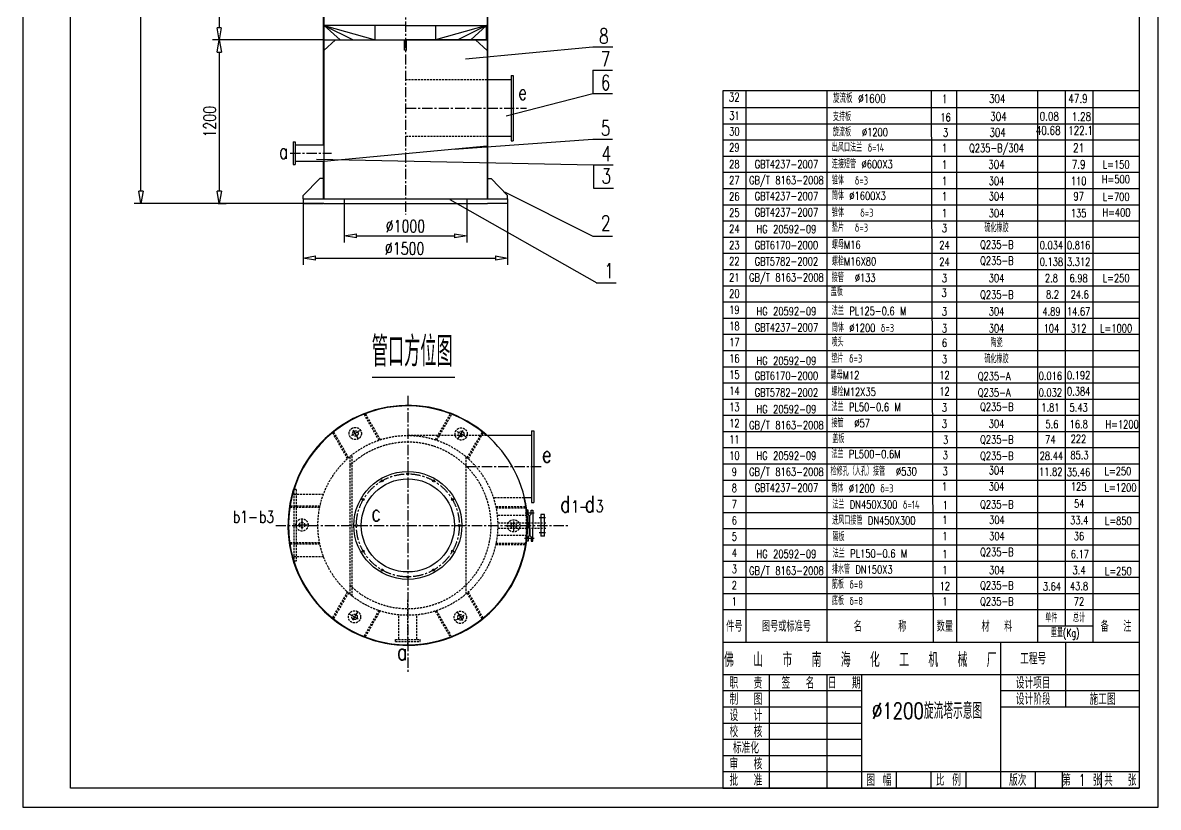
# Model space of a CAD drawing. Header units: inches. Extents: x -49906 to 274435, y 31852 to 49661.
# Drawn here: x 112765 to 121101, y 32263 to 38021 of the extents above; entities that cross this region are included whole.
import ezdxf
from ezdxf.enums import TextEntityAlignment as Align

# ---------------------------------------------------------------- set-up
doc = ezdxf.new("R2010")
doc.units = ezdxf.units.IN
doc.header["$LTSCALE"] = 60
doc.header["$MEASUREMENT"] = 0
doc.linetypes.add('CENTER', pattern=[2, 1.25, -0.25, 0.25, -0.25])
doc.linetypes.add('HIDDEN', pattern=[0.375, 0.25, -0.125])
for name, color, linetype in [('2', 2, 'Continuous'), ('cen', 1, 'CENTER'), ('图层1', 2, 'HIDDEN'), ('文字', 3, 'Continuous'), ('细实线', 7, 'Continuous')]:
    doc.layers.add(name, color=color, linetype=linetype)
doc.layers.add('粗实线', color=7, linetype='Continuous', lineweight=30)
doc.styles.get("Standard").update_dxf_attribs({"font": 'txt.shx', "width": 0.75, "bigfont": 'hztxt.shx'})
doc.styles.add('中文', font='txt.shx', dxfattribs={"width": 0.75, "bigfont": 'gbcbig.shx'})
doc.dimstyles.new('ST1-1', dxfattribs={"dimtxt": 90, "dimasz": 90, "dimexe": 50, "dimexo": 0, "dimgap": 25, "dimtad": 1, "dimtxsty": 'Standard', "dimblk": 'CLOSEDBLANK', "dimcen": 3, "dimadec": 0, "dimazin": 0, "dimtfac": 1, "dimtmove": 0, "dimatfit": 3, "dimfxl": 1, "dimarcsym": 1})

# ---------------------------------------------------------------- blocks, each defined once
blk = doc.blocks.new('_CLOSEDBLANK')
at = {"color": 0, "linetype": 'ByBlock'}
for p, q in [((-1, 0.167), (0, 0)), ((-1, 0.167), (-1, -0.167)), ((0, 0), (-1, -0.167))]:
    blk.add_line(p, q, dxfattribs=at)
blk = doc.blocks.new('*D295')
at = {"layer": 'Defpoints', "color": 0}
for p in [(114974.5, 38894.1), (114206.9, 37894.1), (114206.9, 37894.1)]:
    blk.add_point(p, dxfattribs=at)
at = {"layer": '细实线', "color": 0, "lineweight": -2}
for p, q in [((114974.5, 38894.1), (114156.9, 38894.1)), ((114206.9, 38804.1), (114206.9, 37984.1)), ((114206.9, 37894.1), (114156.9, 37894.1))]:
    blk.add_line(p, q, dxfattribs=at)
at = {"layer": '细实线', "color": 0, "lineweight": -2, "xscale": 90, "yscale": 90, "zscale": 90}
for p, rotation in [((114206.9, 38894.1), 90), ((114206.9, 37894.1), 270)]:
    blk.add_blockref('_CLOSEDBLANK', p, dxfattribs=dict(at, rotation=rotation))
at = {"layer": '细实线', "color": 0, "insert": (114136.9, 38394.1), "char_height": 90, "attachment_point": 5, "rotation": 90, "style": '中文'}
blk.add_mtext('1000', dxfattribs=at)
blk = doc.blocks.new('*D296')
at = {"layer": 'Defpoints', "color": 0}
for p in [(114974.5, 37894.1), (114200.3, 36694.1), (114207.8, 36694.1)]:
    blk.add_point(p, dxfattribs=at)
at = {"layer": '细实线', "color": 0, "lineweight": -2}
for p, q in [((114974.5, 37894.1), (114157.8, 37894.1)), ((114207.8, 37804.1), (114207.8, 36784.1)), ((114200.3, 36694.1), (114257.8, 36694.1))]:
    blk.add_line(p, q, dxfattribs=at)
at = {"layer": '细实线', "color": 0, "lineweight": -2, "xscale": 90, "yscale": 90, "zscale": 90}
for p, rotation in [((114207.8, 37894.1), 90), ((114207.8, 36694.1), 270)]:
    blk.add_blockref('_CLOSEDBLANK', p, dxfattribs=dict(at, rotation=rotation))
at = {"layer": '细实线', "color": 0, "insert": (114137.8, 37294.1), "char_height": 90, "attachment_point": 5, "rotation": 90, "style": '中文'}
blk.add_mtext('1200', dxfattribs=at)
blk = doc.blocks.new('*D297')
at = {"layer": 'Defpoints', "color": 0}
for p in [(113632.8, 42644.1), (114974.5, 42644.1), (114974.5, 36694.1)]:
    blk.add_point(p, dxfattribs=at)
at = {"layer": '细实线', "color": 0, "lineweight": -2}
for p, q in [((114974.5, 42644.1), (113582.8, 42644.1)), ((113632.8, 36784.1), (113632.8, 42554.1)), ((114974.5, 36694.1), (113582.8, 36694.1))]:
    blk.add_line(p, q, dxfattribs=at)
at = {"layer": '细实线', "color": 0, "lineweight": -2, "xscale": 90, "yscale": 90, "zscale": 90}
for p, rotation in [((113632.8, 42644.1), 90), ((113632.8, 36694.1), 270)]:
    blk.add_blockref('_CLOSEDBLANK', p, dxfattribs=dict(at, rotation=rotation))
at = {"layer": '细实线', "color": 0, "insert": (113562.8, 39669.1), "char_height": 90, "attachment_point": 5, "rotation": 90, "style": '中文'}
blk.add_mtext('5950', dxfattribs=at)
blk = doc.blocks.new('*D312')
at = {"layer": 'Defpoints', "color": 0}
for p in [(114824.5, 36694.1), (116324.5, 36694.1), (116324.5, 36293.8)]:
    blk.add_point(p, dxfattribs=at)
at = {"layer": '细实线', "color": 0, "lineweight": -2}
for p, q in [((114824.5, 36694.1), (114824.5, 36243.8)), ((116324.5, 36694.1), (116324.5, 36243.8)), ((114914.5, 36293.8), (116234.5, 36293.8))]:
    blk.add_line(p, q, dxfattribs=at)
at = {"layer": '细实线', "color": 0, "lineweight": -2, "xscale": 90, "yscale": 90, "zscale": 90, "rotation": 180}
blk.add_blockref('_CLOSEDBLANK', (114824.5, 36293.8), dxfattribs=at)
at = {"layer": '细实线', "color": 0, "lineweight": -2, "xscale": 90, "yscale": 90, "zscale": 90}
blk.add_blockref('_CLOSEDBLANK', (116324.5, 36293.8), dxfattribs=at)
at = {"layer": '细实线', "color": 0, "insert": (115568.4, 36363.8), "char_height": 90, "attachment_point": 5, "style": '中文'}
blk.add_mtext('%%C1500', dxfattribs=at)
blk = doc.blocks.new('*D299')
at = {"layer": 'Defpoints', "color": 0}
for p in [(115124.5, 36694.1), (116024.5, 36694.1), (116024.5, 36457.5)]:
    blk.add_point(p, dxfattribs=at)
at = {"layer": '细实线', "color": 0, "lineweight": -2}
for p, q in [((115124.5, 36694.1), (115124.5, 36407.5)), ((116024.5, 36694.1), (116024.5, 36407.5)), ((115214.5, 36457.5), (115934.5, 36457.5))]:
    blk.add_line(p, q, dxfattribs=at)
at = {"layer": '细实线', "color": 0, "lineweight": -2, "xscale": 90, "yscale": 90, "zscale": 90, "rotation": 180}
blk.add_blockref('_CLOSEDBLANK', (115124.5, 36457.5), dxfattribs=at)
at = {"layer": '细实线', "color": 0, "lineweight": -2, "xscale": 90, "yscale": 90, "zscale": 90}
blk.add_blockref('_CLOSEDBLANK', (116024.5, 36457.5), dxfattribs=at)
at = {"layer": '细实线', "color": 0, "insert": (115574.5, 36527.5), "char_height": 90, "attachment_point": 5, "style": '中文'}
blk.add_mtext('%%C1000', dxfattribs=at)

msp = doc.modelspace()

# ---------------------------------------------------------------- linework, layer by layer
at = {"layer": '2', "linetype": 'Continuous', "ltscale": 2}
for p, q in [((116601.403, 34388.467), (116556.647, 34388.467)), ((116569.079, 34412.828), (116569.079, 34357.828)), ((116593.944, 34412.828), (116569.079, 34412.828)), ((116569.079, 34357.828), (116569.079, 34252.828)), ((116593.944, 34357.828), (116593.944, 34412.828)), ((116593.944, 34357.828), (116593.944, 34412.828)), ((116593.944, 34357.828), (116593.944, 34387.345)), ((116593.944, 34357.828), (116593.944, 34387.345)), ((116593.944, 34252.828), (116593.944, 34357.828)), ((116601.403, 34277.19), (116556.647, 34277.19)), ((116593.944, 34252.828), (116569.079, 34252.828))]:
    msp.add_line(p, q, dxfattribs=at)
for centre in [(115591.784, 34709.99), (115402.784, 34659.348), (115780.784, 34659.348), (115264.427, 34520.99), (115919.142, 34520.99), (115213.784, 34331.99), (115969.784, 34331.99), (115264.427, 34142.99), (115919.142, 34142.99), (115402.784, 34004.632), (115780.784, 34004.632), (115591.784, 33953.99)]:
    msp.add_circle(centre, 7.2, dxfattribs=at)
at = {"layer": 'cen'}
for p, q in [((115574.46, 42708.527), (115574.46, 36614.34)), ((115578.148, 37394.135), (116462.346, 37394.135)), ((114728.954, 37063.988), (115032.291, 37063.988)), ((115591.784, 35282.845), (115591.784, 33253.913)), ((115228.618, 34966.061), (115183.638, 35044.052)), ((115959.323, 34963.537), (116004.375, 35041.486)), ((116570.051, 34762.654), (116011.168, 34762.654)), ((114622.123, 34331.99), (116765.767, 34331.99)), ((114861.08, 34334.514), (114771.048, 34334.556)), ((116322.489, 34329.466), (116412.521, 34329.424)), ((115224.246, 33700.443), (115179.194, 33622.494)), ((115954.951, 33697.919), (115999.931, 33619.928))]:
    msp.add_line(p, q, dxfattribs=at)
msp.add_circle((115591.784, 34331.99), 378, dxfattribs=at)
for centre, start, end in [((115766.331, 34029.667), 117.6558575, 122.2333635), ((115417.238, 34029.667), 57.6558575, 62.2333635), ((115940.877, 34331.99), 177.6558575, 182.2333635), ((115242.692, 34331.99), 357.6558575, 2.2333635), ((115766.331, 34634.313), 237.6558575, 242.2333635), ((115417.238, 34634.313), 297.6558575, 302.2333635)]:
    msp.add_arc(centre, 1126.991, start, end, dxfattribs=at)
at = {"layer": '图层1'}
for p, q in [((116174.46, 37602.623), (115574.46, 37602.623)), ((116177.46, 37185.648), (115574.46, 37185.648)), ((115381.353, 34957.545), (115271.466, 35148.078)), ((115391.061, 34960.727), (115280.909, 35151.721)), ((115795.087, 34959.898), (115902.566, 35145.859)), ((115804.776, 34956.678), (115911.781, 35141.819)), ((115149.652, 34822.009), (115039.555, 35012.905)), ((115157.285, 34828.79), (115047.45, 35019.233)), ((116028.315, 34827.006), (116138.378, 35017.438)), ((116035.925, 34820.19), (116146.254, 35011.082)), ((116168.848, 34991.99), (115591.784, 34991.99)), ((115183.806, 33813.19), (115183.806, 34850.79)), ((115164.906, 34835.353), (115164.906, 33828.627)), ((116018.663, 34835.353), (116018.663, 33828.627)), ((114755.487, 34595.246), (114755.487, 34068.734)), ((114771.987, 34595.246), (114755.487, 34595.246)), ((114771.987, 34595.246), (114771.987, 34068.734)), ((114755.487, 34561.327), (114972.911, 34561.327)), ((116445.055, 34533.317), (116220.328, 34533.317)), ((114944.823, 34462.528), (114724.873, 34462.63)), ((114946.921, 34472.527), (114726.439, 34472.629)), ((116237.22, 34469.879), (116452.007, 34469.78)), ((116239.276, 34459.878), (116453.115, 34459.779)), ((116461.554, 34444.889), (116461.554, 34258.299)), ((116468.878, 34403.448), (116247.905, 34403.448)), ((116251.512, 34350.938), (116605.357, 34350.938)), ((116251.449, 34310.938), (116605.357, 34310.938)), ((114944.293, 34204.102), (114724.447, 34204.204)), ((114946.349, 34194.101), (114725.98, 34194.203)), ((116236.648, 34191.453), (116450.227, 34191.354)), ((116238.746, 34201.452), (116451.465, 34201.354)), ((116468.694, 34258.299), (116247.658, 34258.299)), ((116461.554, 34216.858), (116461.554, 34258.299)), ((114755.487, 34102.654), (114972.911, 34102.654)), ((114771.987, 34068.734), (114755.487, 34068.734)), ((115147.644, 33843.79), (115037.314, 33652.898)), ((115155.254, 33836.974), (115045.191, 33646.542)), ((115591.784, 33456.69), (115591.784, 33790.362)), ((116026.284, 33835.19), (116136.119, 33644.747)), ((116033.917, 33841.971), (116145.683, 33648.18)), ((115378.793, 33707.302), (115268.782, 33516.961)), ((115388.482, 33704.082), (115278.209, 33513.288)), ((115792.507, 33703.253), (115899.211, 33518.239)), ((115802.216, 33706.435), (115908.49, 33522.167)), ((115525.813, 33495.597), (115525.813, 33675.295)), ((115657.756, 33495.597), (115657.756, 33675.295)), ((115500.32, 33495.597), (115683.249, 33495.597)), ((115500.32, 33479.097), (115500.32, 33495.597)), ((115500.32, 33479.097), (115683.249, 33479.097)), ((115683.249, 33479.097), (115683.249, 33495.597))]:
    msp.add_line(p, q, dxfattribs=at)
for centre, radius in [((115206.209, 35006.443), 45.016), ((115206.209, 35006.443), 20.215), ((115983.09, 35003.135), 45.016), ((115983.09, 35003.135), 20.215), ((115591.784, 34331.99), 660), ((114814.904, 34335.298), 45.016), ((114814.904, 34335.298), 20.215), ((116368.665, 34328.682), 45.016), ((116368.665, 34328.682), 20.215), ((115200.479, 33660.845), 45.016), ((115200.479, 33660.845), 20.215), ((115977.36, 33657.538), 45.016), ((115977.36, 33657.538), 20.215)]:
    msp.add_circle(centre, radius, dxfattribs=at)
msp.add_arc((115591.784, 34331.99), 611.1, 225.6898684, 134.3101316, dxfattribs=at)
at = {"layer": '文字'}
msp.add_lwpolyline([(112764.809, 44065.44), (112764.809, 32263.477), (121100.56, 32263.477), (121100.56, 44065.44)], close=True, dxfattribs=at)
at = {"layer": '粗实线'}
for p, q in [((116174.46, 38613.646), (116174.46, 36727.321)), ((116177.46, 38613.646), (116177.46, 36727.321)), ((114971.46, 38113.728), (114971.46, 37123.961)), ((114974.46, 38113.728), (114974.46, 36727.321)), ((114978.783, 37894.819), (114978.783, 37999.402)), ((114978.783, 37999.402), (115094.233, 37894.819)), ((114978.783, 37999.402), (115189.615, 37894.819)), ((114978.783, 37999.402), (115352.801, 37894.819)), ((115352.347, 37894.819), (115352.347, 37999.402)), ((115796.119, 37998.879), (115574.46, 37998.879)), ((115796.119, 37999.402), (115796.119, 37894.819)), ((116170.138, 37999.402), (115796.119, 37894.819)), ((115796.574, 37894.819), (115796.574, 37999.402)), ((116170.138, 37999.402), (115959.306, 37894.819)), ((116170.138, 37999.402), (116054.688, 37894.819)), ((116170.138, 37894.819), (116170.138, 37999.402)), ((114974.46, 37815.602), (115061.187, 37894.819)), ((114974.46, 37894.135), (116174.46, 37894.135)), ((114978.783, 37894.819), (115574.46, 37894.819)), ((116170.138, 37894.819), (115574.46, 37894.819)), ((116174.46, 37815.602), (116087.734, 37894.819)), ((116951.028, 37842.651), (117096.028, 37842.651)), ((116351.094, 37602.623), (116174.46, 37602.623)), ((116351.094, 37602.623), (116174.46, 37602.623)), ((116351.094, 37633.459), (116351.094, 37154.812)), ((116351.094, 37633.459), (116366.094, 37633.459)), ((116366.094, 37633.459), (116366.094, 37154.812)), ((116949.171, 37673.056), (117094.171, 37673.056)), ((117903.785, 37522.014), (117903.785, 32403.809)), ((120960.227, 37522.014), (117903.785, 37522.014)), ((116949.171, 37501.138), (117094.171, 37501.138)), ((116351.094, 37185.648), (116174.46, 37185.648)), ((114749.323, 37147.137), (114749.323, 36980.838)), ((114749.323, 37147.137), (114764.323, 37147.137)), ((114764.323, 37147.137), (114764.323, 36980.838)), ((114764.323, 37123.961), (114974.46, 37123.961)), ((114974.46, 37004.014), (116174.46, 37117.022)), ((116351.094, 37154.812), (116366.094, 37154.812)), ((116949.171, 37166.398), (117094.171, 37166.398)), ((114749.323, 36980.838), (114764.323, 36980.838)), ((114764.323, 37004.014), (114974.46, 37004.014)), ((114971.46, 37004.014), (114971.46, 36727.321)), ((116953.666, 36978.856), (117098.666, 36978.856)), ((114946.372, 36877.321), (114824.46, 36752.514)), ((114971.372, 36877.321), (114946.372, 36877.321)), ((116177.549, 36877.321), (116202.549, 36877.321)), ((116202.549, 36877.321), (116324.46, 36752.514)), ((116953.666, 36806.938), (117101.229, 36806.938)), ((114824.46, 36727.514), (114824.46, 36752.514)), ((114824.46, 36727.321), (114824.46, 36694.135)), ((114824.46, 36727.321), (116324.46, 36727.321)), ((114824.46, 36694.135), (114971.46, 36694.135)), ((114974.46, 36694.135), (116177.46, 36694.135)), ((115124.46, 36727.321), (115124.46, 36694.135)), ((116024.46, 36727.321), (116024.46, 36694.135)), ((116324.46, 36694.135), (116177.46, 36694.135)), ((116324.46, 36727.514), (116324.46, 36752.514)), ((116324.46, 36727.321), (116324.46, 36694.135)), ((116950.03, 36455.459), (117095.03, 36455.459)), ((116973.875, 36111.622), (117121.439, 36111.622)), ((116500.68, 35025.909), (116500.68, 34499.398)), ((116500.68, 35025.909), (116517.18, 35025.909)), ((116517.18, 35025.909), (116517.18, 34499.398)), ((116500.68, 34991.99), (116168.848, 34991.99)), ((116500.68, 34991.99), (116306.384, 34991.99)), ((116500.68, 34533.317), (116445.055, 34533.317)), ((116474.33, 34444.889), (116461.554, 34444.889)), ((116474.33, 34413.421), (116474.33, 34444.889)), ((116497.125, 34444.889), (116509.901, 34444.889)), ((116497.125, 34413.421), (116497.125, 34444.889)), ((116500.68, 34499.398), (116517.18, 34499.398)), ((116509.901, 34444.889), (116509.901, 34308.873)), ((116453.046, 34424.343), (116518.435, 34424.343)), ((116483.543, 34403.448), (116474.33, 34413.421)), ((116483.543, 34308.873), (116483.543, 34403.448)), ((116487.912, 34403.448), (116497.125, 34413.421)), ((116487.912, 34308.873), (116487.912, 34403.448)), ((116483.543, 34308.873), (116483.543, 34258.299)), ((116487.912, 34308.873), (116487.912, 34258.299)), ((116509.901, 34216.858), (116509.901, 34308.873)), ((116449.249, 34237.404), (116519.343, 34237.404)), ((116474.33, 34216.858), (116461.554, 34216.858)), ((116483.543, 34258.299), (116474.33, 34248.326)), ((116474.33, 34248.326), (116474.33, 34216.858)), ((116487.912, 34258.299), (116497.125, 34248.326)), ((116497.125, 34248.326), (116497.125, 34216.858)), ((116497.125, 34216.858), (116509.901, 34216.858)), ((120960.227, 33473.564), (117903.785, 33473.564))]:
    msp.add_line(p, q, dxfattribs=at)
msp.add_lwpolyline([(113115.64, 43925.107), (120960.227, 43925.107), (120960.227, 32403.809), (113115.64, 32403.809)], close=True, dxfattribs=at)
for points in [[(115574.46, 37999.402), (114978.783, 37999.402)], [(115574.46, 37999.402), (116170.138, 37999.402)], [(114978.783, 37894.819), (115574.46, 37894.819)], [(115574.46, 37820.005), (115567.883, 37820.033), (115568.207, 37894.819)], [(116170.138, 37894.819), (115574.46, 37894.819)], [(115574.46, 37820.005), (115581.038, 37820.005), (115581.038, 37894.819)]]:
    msp.add_lwpolyline(points, dxfattribs=at)
for radius in [396, 342]:
    msp.add_circle((115591.784, 34331.99), radius, dxfattribs=at)
for radius, start, end in [(880, 7.37103, 6.0240974), (876.7, 48.8355177, 197.4622631), (876.7, 7.2091263, 13.2759908), (876.7, 180, 7.2091263), (876.7, 195.1644628, 355.1782945)]:
    msp.add_arc((115591.784, 34331.99), radius, start, end, dxfattribs=at)
at = {"layer": '细实线'}
for p, q in [((116014.845, 37756.303), (116951.028, 37842.651)), ((116949.171, 37673.056), (116949.171, 37501.138)), ((118073.588, 37522.014), (118073.588, 33473.564)), ((118667.896, 37522.014), (118667.896, 33473.564)), ((119432.94, 37517.183), (119448.986, 33473.564)), ((119618.789, 37522.014), (119618.789, 33473.564)), ((120213.097, 37522.014), (120213.097, 33473.564)), ((120416.86, 37522.014), (120416.86, 33592.425)), ((120620.622, 37518.285), (120620.622, 33473.564)), ((116313.386, 37337.924), (116949.171, 37501.138)), ((120960.227, 37395.984), (117903.785, 37395.984)), ((120960.227, 37277.126), (117903.785, 37277.126)), ((115931.174, 37092.21), (116949.171, 37166.398)), ((120960.227, 37158.268), (117903.785, 37158.268)), ((114921.469, 37018.807), (116953.666, 36978.856)), ((120960.227, 37039.409), (117903.785, 37039.409)), ((116953.666, 36978.856), (116953.666, 36806.938)), ((120960.227, 36920.551), (117903.785, 36920.551)), ((116301.825, 36778.674), (116950.03, 36455.459)), ((120960.227, 36801.689), (117903.785, 36801.689)), ((115900.697, 36722.477), (116980.224, 36111.622)), ((120960.227, 36682.828), (117903.785, 36682.828)), ((120960.227, 36563.966), (117903.785, 36563.966)), ((120960.227, 36445.105), (117903.785, 36445.105)), ((120960.227, 36326.243), (117903.785, 36326.243)), ((120960.227, 36207.381), (117903.785, 36207.381)), ((120960.227, 36088.52), (117903.785, 36088.52)), ((120960.227, 35969.658), (117903.785, 35969.658)), ((120960.227, 35850.796), (117903.785, 35850.796)), ((120960.227, 35731.935), (117903.785, 35731.935)), ((120960.227, 35613.073), (117903.785, 35613.073)), ((120960.227, 35494.211), (117903.785, 35494.211)), ((115330.768, 35419.106), (115937.695, 35419.106)), ((120960.227, 35375.35), (117903.785, 35375.35)), ((120960.227, 35256.488), (117903.785, 35256.488)), ((120960.227, 35137.627), (117903.785, 35137.627)), ((120960.227, 35018.765), (117903.785, 35018.765)), ((120960.227, 34899.903), (117903.785, 34899.903)), ((120960.227, 34781.042), (117903.785, 34781.042)), ((120960.227, 34662.18), (117903.785, 34662.18)), ((120960.227, 34543.318), (117903.785, 34543.318)), ((116464.512, 34444.889), (116466.925, 34424.343)), ((120960.227, 34424.457), (117903.785, 34424.457)), ((120960.227, 34305.595), (117903.785, 34305.595)), ((120960.227, 34186.734), (117903.785, 34186.734)), ((120960.227, 34067.872), (117903.785, 34067.872)), ((120960.227, 33949.01), (117903.785, 33949.01)), ((120960.227, 33830.149), (117903.785, 33830.149)), ((120960.227, 33711.287), (117903.785, 33711.287)), ((120620.622, 33592.425), (120213.097, 33592.425)), ((119941.413, 33473.564), (119941.413, 32403.809)), ((120422.725, 32998.117), (120422.725, 33473.564)), ((120960.227, 33235.841), (117903.785, 33235.841)), ((118243.39, 33235.841), (118243.39, 32403.809)), ((118667.896, 33235.841), (118667.896, 32403.809)), ((118922.599, 33235.841), (118922.599, 32403.809)), ((118922.599, 33116.979), (117903.785, 33116.979)), ((120960.227, 33116.979), (119941.413, 33116.979)), ((118922.599, 32998.117), (117903.785, 32998.117)), ((120960.227, 32998.117), (119941.413, 32998.117)), ((118922.599, 32879.256), (117903.785, 32879.256)), ((118922.599, 32760.394), (117903.785, 32760.394)), ((118922.599, 32641.532), (117903.785, 32641.532)), ((120960.227, 32522.671), (117903.785, 32522.671)), ((119177.303, 32522.671), (119177.303, 32403.809)), ((119432.006, 32522.671), (119432.006, 32403.809)), ((119686.71, 32522.671), (119686.71, 32403.809)), ((120196.117, 32522.671), (120196.117, 32403.809)), ((120395.731, 32522.671), (120395.731, 32403.809)), ((120682.471, 32522.671), (120682.471, 32403.809)), ((117903.785, 32403.809), (120960.227, 32403.809))]:
    msp.add_line(p, q, dxfattribs=at)

# ---------------------------------------------------------------- texts
at = {"layer": '文字', "style": '中文', "width": 0.75}
for s, height, p in [('32', 63.0183, (117987.718, 37442.629)), ('1', 63.018, (119532.597, 37429.916)), ('304', 63.0183, (119918.482, 37431.907)), ('47.9', 63.0183, (120511.502, 37432.353)), ('31', 59.4308, (117989.364, 37309.166)), ('16', 59.4308, (119538.975, 37296.966)), ('304', 63.0183, (119927.809, 37301.447)), ('0.08', 63.0183, (120300.357, 37302.405)), ('1.28', 63.0183, (120536.555, 37299.604)), ('40.68', 63.0183, (120292.378, 37198.675)), ('122.1', 63.0183, (120529.98, 37198.675)), ('30', 59.4308, (117988.686, 37192.621)), ('3', 59.431, (119538.975, 37184.433)), ('304', 63.0183, (119921.031, 37184.433)), ('29', 59.4308, (117988.686, 37076.367)), ('1', 59.431, (119531.004, 37071.408)), ('Q235-B/304', 59.4308, (119913.059, 37071.408)), ('21', 63.0183, (120515.857, 37071.408)), ('28', 59.4308, (117988.686, 36953.276)), ('GBT4237-2007', 59.43081, (118370.742, 36952.707)), ('304', 63.0183, (119913.059, 36949.566)), ('7.9', 63.0183, (120515.857, 36949.566)), ('1', 59.431, (119531.004, 36949.566)), ('L=150', 59.4308, (120791.359, 36950.507)), ('27', 59.4308, (117988.686, 36834.825)), ('GB/T 8163-2008', 59.43081, (118370.742, 36835.231)), ('1', 59.431, (119531.004, 36829.754)), ('304', 59.4308, (119913.059, 36829.754)), ('110', 59.4308, (120515.857, 36829.754)), ('H=500', 59.4308, (120789.339, 36842.03)), ('26', 59.4308, (117988.686, 36715.963)), ('GBT4237-2007', 59.43081, (118370.742, 36718.728)), ('1', 59.431, (119531.004, 36717.222)), ('304', 59.4308, (119913.059, 36717.222)), ('97', 59.4308, (120515.857, 36717.222)), ('L=700', 59.4308, (120791.359, 36713.995)), ('25', 59.4308, (117988.686, 36597.102)), ('GBT4237-2007', 59.43081, (118370.742, 36599.726)), ('1', 59.431, (119531.004, 36593.317)), ('304', 59.4308, (119913.059, 36593.317)), ('135', 59.4308, (120515.857, 36593.317)), ('H=400', 59.4308, (120793.103, 36598.27)), ('24', 59.4308, (117988.686, 36478.24)), ('HG 20592-09', 59.43081, (118370.742, 36476.449)), ('3', 59.431, (119531.004, 36484.142)), ('硫化橡胶', 59.4308, (119913.059, 36484.142)), ('23', 59.4308, (117988.686, 36359.378)), ('GBT6170-2000', 59.43081, (118370.742, 36358.973)), ('24', 59.4308, (119531.004, 36358.239)), ('Q235-B', 59.4308, (119915.943, 36362.244)), ('0.034', 59.4308, (120315.992, 36358.239)), ('0.816', 59.4308, (120515.857, 36358.239)), ('22', 59.4308, (117988.686, 36240.517)), ('GBT5782-2002', 59.43081, (118370.742, 36239.537)), ('24', 59.4308, (119531.004, 36236.396)), ('Q235-B', 59.4308, (119915.943, 36244.655)), ('0.138', 59.4308, (120315.992, 36236.396)), ('3.312', 59.4308, (120515.857, 36236.396)), ('21', 59.4308, (117988.686, 36121.655)), ('GB/T 8163-2008', 59.43081, (118370.742, 36122.061)), ('3', 59.431, (119531.004, 36116.585)), ('304', 59.4308, (119913.059, 36116.585)), ('2.8', 59.4308, (120315.992, 36116.585)), ('6.98', 59.4308, (120515.857, 36116.585)), ('L=250', 59.4308, (120791.359, 36116.585)), ('20', 59.4308, (117988.686, 36002.794)), ('3', 59.431, (119528.403, 36009.344)), ('Q235-B', 59.4308, (119915.943, 35995.079)), ('8.2', 59.4308, (120324.293, 35996.531)), ('24.6', 59.4308, (120524.158, 35996.531)), ('19', 59.4308, (117988.686, 35883.932)), ('HG 20592-09', 59.43081, (118370.742, 35873.64)), ('3', 59.431, (119531.004, 35872.134)), ('304', 59.4308, (119913.059, 35872.134)), ('4.89', 59.4308, (120315.992, 35872.134)), ('14.67', 59.4308, (120515.857, 35872.134)), ('18', 59.4308, (117988.686, 35765.07)), ('GBT4237-2007', 59.43081, (118370.742, 35754.639)), ('3', 59.431, (119531.004, 35748.229)), ('304', 59.4308, (119913.059, 35748.229)), ('104', 59.4308, (120315.992, 35748.229)), ('312', 59.4308, (120515.857, 35748.229)), ('L=1000', 59.4308, (120791.359, 35748.229)), ('17', 59.4308, (117988.686, 35646.209)), ('6', 59.431, (119531.089, 35641.747)), ('陶瓷', 59.4308, (119913.144, 35641.747)), ('16', 59.4308, (117988.686, 35527.347)), ('HG 20592-09', 59.43081, (118370.742, 35509.949)), ('3', 59.431, (119531.089, 35522.886)), ('硫化橡胶', 59.4308, (119913.144, 35522.886)), ('15', 59.4308, (117988.686, 35408.485)), ('GBT6170-2000', 59.43081, (118370.742, 35400.102)), ('12', 59.4308, (119531.089, 35404.799)), ('Q235-A', 59.4308, (119896.141, 35396.928)), ('0.016', 59.4308, (120308.235, 35398.988)), ('0.192', 59.4308, (120515.942, 35404.024)), ('14', 59.4308, (117988.686, 35289.624)), ('12', 59.4308, (119531.089, 35285.938)), ('0.384', 59.4308, (120515.942, 35285.938)), ('GBT5782-2002', 59.43081, (118370.742, 35277.323)), ('Q235-A', 59.4308, (119896.141, 35276.689)), ('0.032', 59.4308, (120308.235, 35276.811)), ('13', 59.4308, (117988.686, 35170.762)), ('HG 20592-09', 59.43081, (118370.742, 35155.27)), ('3', 59.431, (119531.089, 35167.076)), ('Q235-B', 59.4308, (119915.943, 35172.968)), ('1.81', 59.4308, (120308.235, 35167.257)), ('5.43', 59.4308, (120515.942, 35167.076)), ('12', 59.4308, (117988.686, 35051.901)), ('GB/T 8163-2008', 59.43081, (118370.742, 35037.794)), ('3', 59.431, (119531.089, 35048.215)), ('304', 59.4308, (119913.144, 35048.215)), ('5.6', 59.4308, (120319.52, 35044.664)), ('16.8', 59.4308, (120516.986, 35044.664)), ('11', 59.4308, (117988.686, 34933.039)), ('3', 59.431, (119539.822, 34929.358)), ('Q235-B', 59.4308, (119915.943, 34932.054)), ('74', 59.4308, (120308.314, 34932.044)), ('222', 59.4308, (120514.507, 34937.182)), ('10', 59.4308, (117988.686, 34814.177)), ('HG 20592-09', 59.43081, (118370.742, 34813.613)), ('3', 59.431, (119537.203, 34817.799)), ('Q235-B', 59.4308, (119915.943, 34812.065)), ('28.44', 59.4308, (120315.864, 34812.661)), ('85.3', 59.4308, (120522.057, 34817.799)), ('GB/T 8163-2008', 59.43081, (118370.742, 34695.347)), ('304', 59.4308, (119913.144, 34706.452)), ('9', 59.431, (117988.686, 34695.316)), ('3', 59.431, (119535.83, 34699.678)), ('11.82', 59.4308, (120311.026, 34695.863)), ('35.46', 59.4308, (120515.215, 34693.442)), ('8', 59.431, (117988.686, 34576.454)), ('GBT4237-2007', 59.43081, (118370.742, 34579.023)), ('1', 59.431, (119531.089, 34587.591)), ('304', 59.4308, (119913.144, 34587.591)), ('125', 59.4308, (120515.942, 34587.591)), ('7', 59.431, (117988.686, 34457.592)), ('1', 59.431, (119537.203, 34451.013)), ('Q235-B', 59.4308, (119915.943, 34456.158)), ('54', 59.4308, (120520.295, 34462.067)), ('6', 59.431, (117988.686, 34338.731)), ('1', 59.431, (119533.888, 34342.892)), ('304', 59.4308, (119915.943, 34342.892)), ('33.4', 59.4308, (120520.295, 34340.44)), ('5', 59.431, (117988.686, 34219.869)), ('1', 59.431, (119533.888, 34224.03)), ('304', 59.4308, (119915.943, 34224.03)), ('36', 59.4308, (120518.741, 34224.03)), ('4', 59.431, (117988.686, 34101.008)), ('HG 20592-09', 59.43081, (118370.742, 34092.373)), ('1', 59.431, (119533.408, 34091.725)), ('Q235-B', 59.4308, (119915.943, 34106.789)), ('6.17', 59.4308, (120525.195, 34091.725)), ('3', 59.431, (117988.686, 33982.146)), ('GB/T 8163-2008', 59.43081, (118370.742, 33969.807)), ('1', 59.431, (119533.888, 33974.244)), ('304', 59.4308, (119915.943, 33974.244)), ('3.4', 59.4308, (120518.741, 33974.244)), ('2', 59.431, (117988.686, 33863.284)), ('12', 59.4308, (119533.888, 33857.151)), ('Q235-B', 59.4308, (119915.943, 33862.012)), ('3.64', 59.4308, (120320.137, 33854.124)), ('43.8', 59.4308, (120518.741, 33856.844)), ('1', 59.431, (117988.686, 33744.423)), ('1', 59.431, (119533.888, 33744.423)), ('Q235-B', 59.4308, (119915.943, 33744.423)), ('72', 59.4308, (120518.741, 33744.423))]:
    msp.add_text(s, height=height, dxfattribs=at).set_placement(p, align=Align.CENTER)
for s, p in [('H=1200', (120712.698, 35044.112)), ('L=250', (120705.894, 34700.388)), ('L=1200', (120705.894, 34579.946)), ('L=850', (120708.693, 34336.457)), ('L=250', (120708.693, 33966.893))]:
    msp.add_text(s, height=59.4308, dxfattribs=at).set_placement(p)
at = {"layer": '文字', "style": '中文'}
for s, insert, char_height, width, attachment_point in [('旋流板 %%C1600\\P ', (118713.383, 37496.177), 63.01827, 754.01165, 1), ('支持板\\P  ', (118711.968, 37359.454), 59.4308, 711.0878, 1), ('旋流板  %%C1200', (118711.968, 37246.922), 59.43081, 662.05878, 1), ('出风口法兰 δ=14 ', (118703.997, 37133.897), 59.43081, 711.0878, 1), ('连接短管 %%C600X3 ', (118703.997, 37012.054), 59.43081, 711.0878, 1), ('锥体  δ=3\\P\\P  ', (118703.997, 36892.243), 59.4308, 711.0878, 1), ('筒体 %%C1600X3', (118703.997, 36779.71), 59.43081, 662.05878, 1), ('锥体   δ=3\\P  ', (118703.997, 36655.805), 59.4308, 711.0878, 1), ('垫片  δ=3\\P\\P  ', (118703.997, 36546.631), 59.4308, 711.0878, 1), ('螺母M16  ', (118703.997, 36420.727), 59.4308, 711.0878, 1), ('螺栓M16X80  ', (118703.997, 36298.885), 59.4308, 711.0878, 1), ('接管  %%C133  ', (118703.997, 36179.073), 59.43081, 711.0878, 1), ('盖板', (118695.995, 36076.449), 59.4308, 784.76311, 1), ('法兰 PL125-0.6 M\\P  ', (118703.997, 35934.623), 59.43081, 662.05878, 1), ('筒体 %%C1200 δ=3\\P  ', (118703.997, 35810.717), 59.43081, 711.0878, 1), ('喷头', (118701.154, 35704.893), 59.4308, 537.90402, 1), ('垫片 δ=3', (118701.154, 35586.032), 59.4308, 512.46094, 1), ('螺母M12', (118695.298, 35463.25), 59.4308, 537.90402, 1), ('螺栓M12X35', (118701.154, 35341.605), 59.4308, 537.90402, 1), ('法兰 PL50-0.6 M', (118701.154, 35230.222), 59.43081, 798.51365, 1), ('接管  %%C57', (118701.154, 35111.361), 59.4308, 537.90402, 1), ('盖板', (118707.414, 34996.462), 59.4308, 784.76311, 1), ('法兰 PL500-0.6M', (118700.877, 34885.167), 59.43081, 537.90402, 1), ('检修孔（人孔）接管  %%C530', (118694.589, 34757.579), 59.43081, 1068.03944, 1), ('筒体 %%C1200 δ=3', (118699.821, 34633.501), 59.43081, 740.08866, 1), ('法兰 DN450X300 δ=14', (118707.268, 34514.16), 59.43081, 740.08866, 1), ('进风口接管 DN450X300 ', (118706.037, 34397.576), 59.43081, 740.08866, 1), ('隔板', (118708.122, 34276.892), 59.4308, 740.08866, 1), ('法兰 PL150-0.6 M', (118710.406, 34154.871), 59.43081, 740.08866, 1), ('排水管 DN150X3 ', (118703.952, 34037.39), 59.43081, 620.60723, 1), ('筋板 δ=8\\P ', (118703.952, 33928.06), 59.4308, 537.90402, 1), ('底板 δ=8 ', (118703.952, 33807.569), 59.4308, 537.90402, 1), ('单件', (120314.978, 33651.856), 59.4308, 203.76279, 5), ('总计', (120518.741, 33651.856), 59.4308, 203.76279, 5), ('图号或标准号', (118370.742, 33592.425), 79.86, 669.09185, 5), ('名     称', (119058.441, 33592.425), 79.86, 662.68522, 5), ('材  料', (119915.943, 33592.425), 79.86, 353.99494, 5), ('备  注', (120790.425, 33592.425), 79.86, 341.13309, 5), ('{\\H0.7x;重量\\W0.7;(Kg)}', (120416.86, 33532.995), 84.90116, 407.52558, 5), ('佛  山  市  南  海  化  工  机  械  厂', (118913.198, 33345.864), 106.48, 2037.6279, 5), ('工程号', (120182.069, 33354.702), 84.9012, 481.312, 5), ('职  责', (118073.588, 33176.41), 84.9012, 339.60465, 5), ('签  名', (118455.643, 33176.41), 84.9012, 424.50581, 5), ('日  期', (118795.247, 33176.41), 84.9012, 254.70349, 5), ('设计项目', (120182.069, 33176.41), 84.9012, 481.312, 5), ('制  图', (118073.588, 33057.548), 84.9012, 339.60465, 5), ('设计阶段', (120182.069, 33057.548), 84.9012, 481.312, 5), ('施工图', (120691.476, 33057.548), 84.9012, 537.50195, 5), ('\\A1;%%C1200旋流塔示意图', (119402.836, 32971.469), 118.86163, 1018.81395, 5), ('设  计 ', (118073.588, 32938.686), 84.9012, 339.60465, 5), ('校  核', (118073.588, 32819.825), 84.9012, 339.60465, 5), ('标准化', (118073.588, 32700.963), 84.9012, 339.60465, 5), ('审  核', (118073.588, 32582.102), 84.9012, 339.60465, 5), ('批  准', (118073.588, 32463.24), 84.9012, 339.60465, 5)]:
    msp.add_mtext(s, dxfattribs=dict(at, insert=insert, char_height=char_height, width=width, attachment_point=attachment_point))
at = {"layer": '文字', "attachment_point": 5, "style": '中文'}
for s, insert, char_height, width, line_spacing_factor in [('件号', (117988.686, 33592.425), 79.86, 199.65, 0.84), ('数量', (119533.888, 33592.425), 79.86, 199.65, 0.84), ('图 幅', (119049.951, 32463.24), 84.9012, 254.70349, 0.822857), ('比 例', (119559.358, 32463.24), 84.9012, 254.70349, 0.788571), ('版次', (120068.765, 32463.24), 84.9012, 254.70349, 0.822857), ('第 {\\W0.7;1\\H1x; }张', (120539.101, 32463.24), 84.90116, 286.73967, 0.822857), ('共 {\\W0.7; }张', (120821.349, 32463.24), 84.90116, 277.75593, 0.822857)]:
    msp.add_mtext(s, dxfattribs=dict(at, insert=insert, char_height=char_height, width=width, line_spacing_factor=line_spacing_factor))
at = {"layer": '细实线', "style": '中文', "width": 0.75}
for s, height, p in [('8', 110, (116995.292, 37867.844)), ('7', 110, (117008.329, 37698.789)), ('6', 110, (117008.329, 37526.87)), ('e', 110, (116401.939, 37455.149)), ('5', 110, (117008.329, 37192.131)), ('a', 110, (114645.731, 37022.246)), ('4', 110, (117012.824, 37004.589)), ('3', 110, (117012.824, 36840.807)), ('2', 110, (117009.188, 36495.5)), ('1', 110, (117033.033, 36145.491)), ('管口方位图', 220, (115326.933, 35497.561)), ('e', 121, (116576.45, 34792.526)), ('d', 121, (116710.948, 34427.104)), ('1-', 88, (116792.112, 34427.627)), ('d', 121, (116890.506, 34427.984)), ('3', 88, (116971.67, 34428.507)), ('b1-', 88, (114307.447, 34351.155)), ('b3', 88, (114500.176, 34351.155)), ('c', 121, (115324.5, 34362.329)), ('a', 121, (115513.187, 33343.936))]:
    msp.add_text(s, height=height, dxfattribs=at).set_placement(p)

# ---------------------------------------------------------------- dimensions: what is measured, and where the dimension line sits
at = {"layer": '细实线'}
for base, p1, p2, picture, middle in [((113632.845, 42644.135), (114974.46, 36694.135), (114974.46, 42644.135), '*D297', (113562.845, 39669.135)), ((114206.855, 37894.135), (114974.46, 38894.135), (114206.855, 37894.135), '*D295', (114136.855, 38394.135))]:
    dim = msp.add_linear_dim(base=base, p1=p1, p2=p2, angle=90, dimstyle='ST1-1', override={"dimtxsty": '中文'}, dxfattribs=at)
    dim.commit()
    dim.dimension.update_dxf_attribs({"geometry": picture, "text_midpoint": middle})
dim = msp.add_linear_dim(base=(114207.783, 36694.135), p1=(114974.46, 37894.135), p2=(114200.283, 36694.135), angle=90, dimstyle='ST1-1', override={"dimtxsty": '中文'}, dxfattribs=at)
dim.commit()
dim.dimension.update_dxf_attribs({"geometry": '*D296', "text_midpoint": (114207.783, 37294.135), "dimtype": 160})
dim = msp.add_linear_dim(base=(116324.46, 36293.808), p1=(114824.46, 36694.135), p2=(116324.46, 36694.135), text='%%C1500', dimstyle='ST1-1', override={"dimtxsty": '中文'}, dxfattribs=at)
dim.commit()
dim.dimension.update_dxf_attribs({"geometry": '*D312', "text_midpoint": (115568.436, 36293.808), "dimtype": 160})
dim = msp.add_linear_dim(base=(116024.46, 36457.474), p1=(115124.46, 36694.135), p2=(116024.46, 36694.135), text='%%C1000', dimstyle='ST1-1', override={"dimtxsty": '中文'}, dxfattribs=at)
dim.commit()
dim.dimension.update_dxf_attribs({"geometry": '*D299', "text_midpoint": (115574.46, 36527.474)})

doc.saveas('drawing.dxf')
